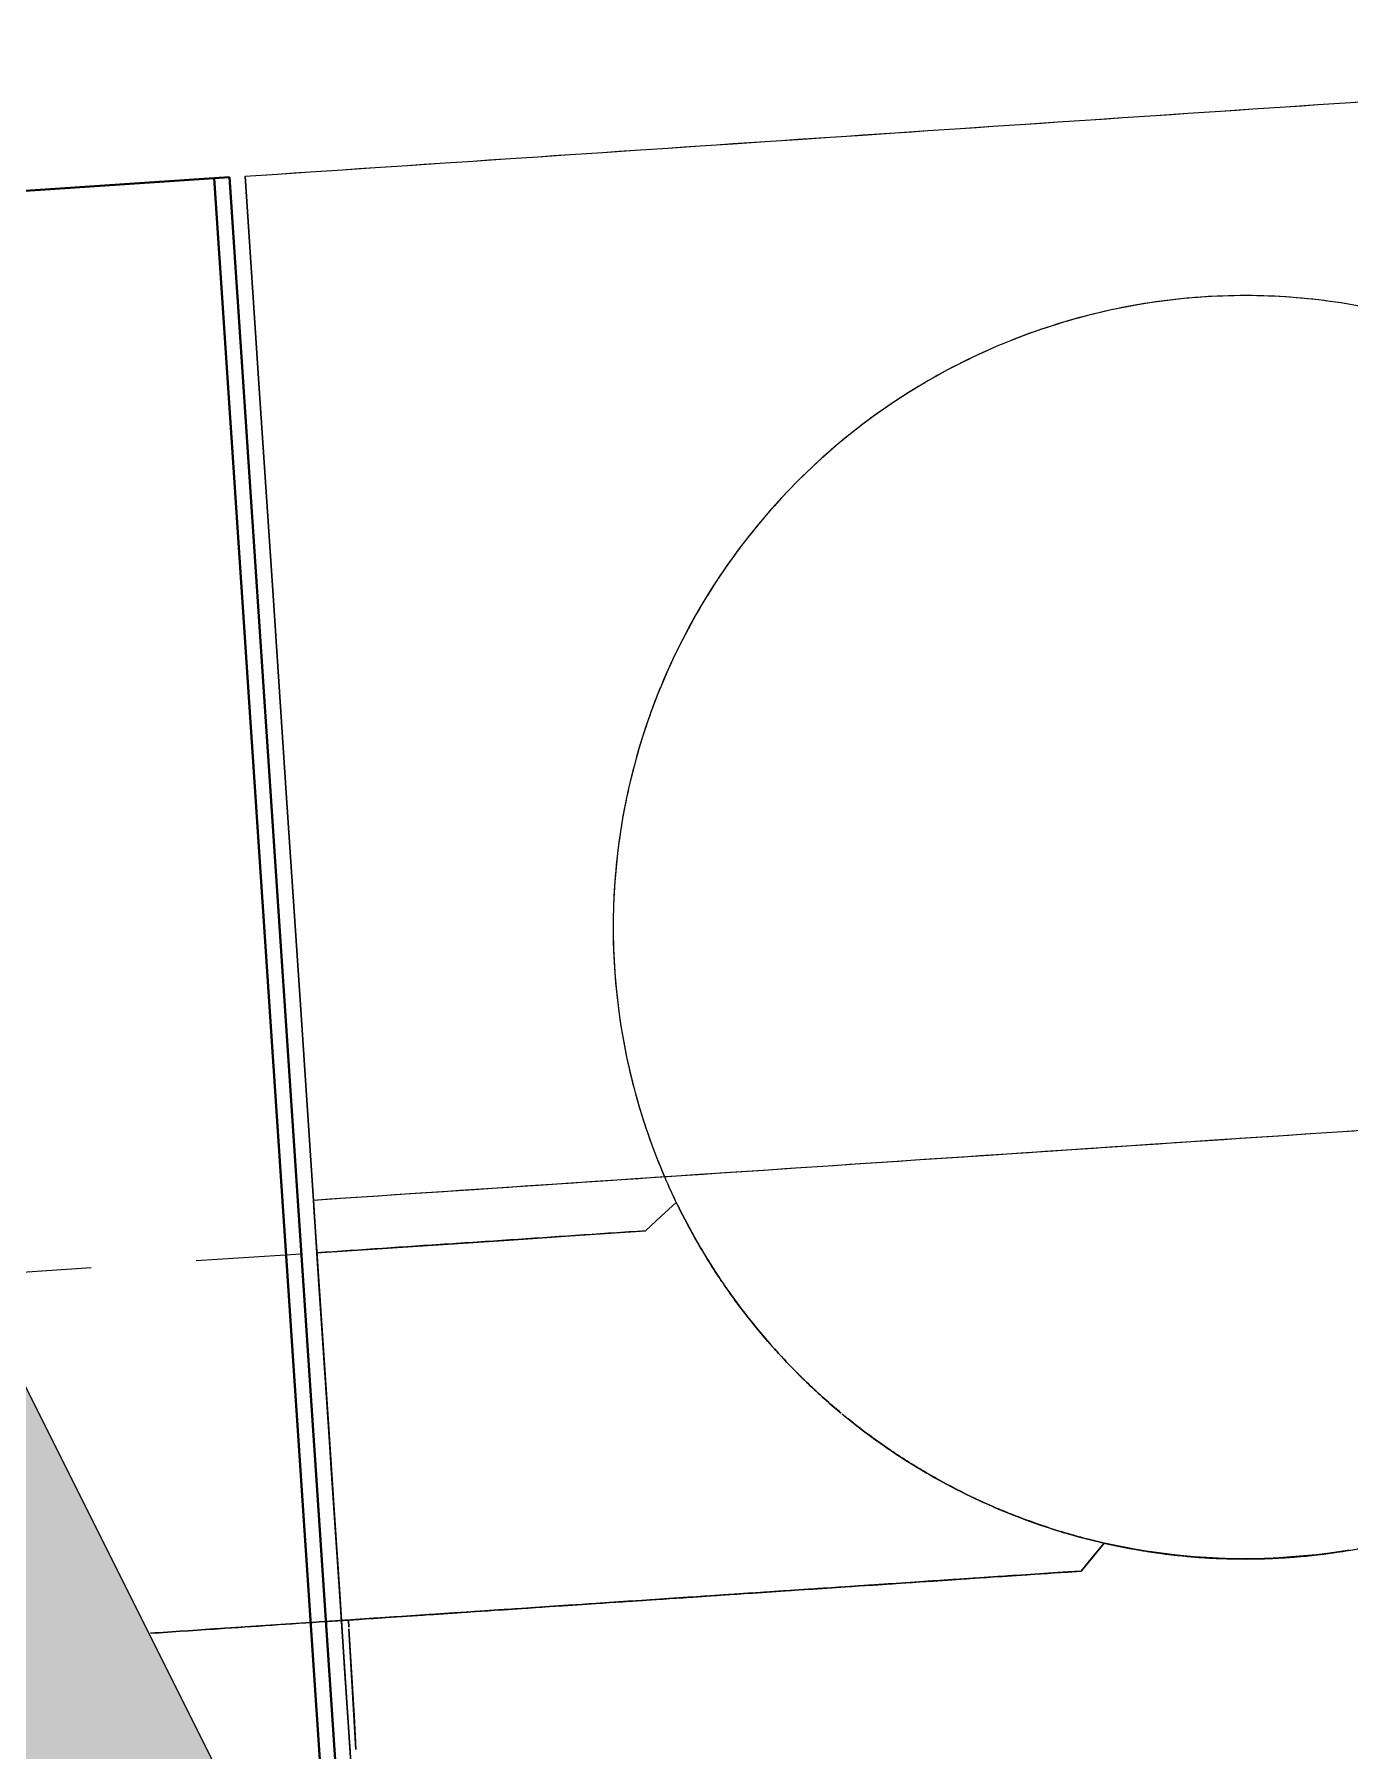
# Model space of a CAD drawing. Header units: metres. Extents: x -1147 to -802, y 5 to 567.
# Drawn here: x -994.865 to -993.615, y 545.219 to 546.849 of the extents above; entities that cross this region are included whole.
import ezdxf

# ---------------------------------------------------------------- set-up
doc = ezdxf.new("R2010")
doc.units = ezdxf.units.M
doc.linetypes.add('JacobsDash', pattern=[0.0045, 0.003, -0.0015])
for name, color, linetype, lineweight in [('A-DETL', 7, 'Continuous', 13), ('A-DETL-GENF', 7, 'Continuous', 9), ('A-GENM', 7, 'Continuous', 35), ('A-GENM-HDLN', 7, 'JacobsDash', 15), ('S-BEAM', 7, 'Continuous', 50)]:
    doc.layers.add(name, color=color, linetype=linetype, lineweight=lineweight)

# ---------------------------------------------------------------- blocks, each defined once
blk = doc.blocks.new('Foundations-Piles - Px-1200-66435275-DRG-2873010 - GENERAL ARRANGEMENT PLAN')
at = {"layer": 'A-GENM', "color": 9, "lineweight": 25, "true_color": 0xbebebe}
for start, end in [(0, 128.2031), (98.1818, 106.3636), (90, 98.1818), (81.8182, 90), (73.6364, 81.8182), (106.3636, 114.5455), (65.4545, 73.6364), (114.5455, 122.7273), (57.2727, 65.4545), (122.7273, 128.2031), (49.0909, 57.2727), (128.2132, 130.9091), (128.2132, 130.8448), (130.9091, 139.0909), (131.0714, 138.9381), (40.9091, 49.0909), (139.0909, 147.2727), (139.0909, 139.4167), (32.7273, 40.9091), (139.4167, 147.0378), (147.5551, 155.1676), (147.6999, 155.1449), (24.5455, 32.7273), (155.4545, 163.6364), (155.9382, 163.2609), (155.4545, 155.9382), (16.3636, 24.5455), (163.6364, 171.8182), (164.1427, 171.3874), (163.6364, 164.1427), (163.2889, 163.6364), (8.1818, 16.3636), (171.8182, 180), (171.8182, 172.3212), (171.3874, 171.8182), (0, 8.1818), (172.3212, 179.5267), (179.5267, 180), (180, 180.4794), (180, 188.1818), (312.0383, 0), (351.8182, 0), (180.4794, 185.4352), (185.4352, 187.6589), (188.1818, 196.3636), (188.7301, 188.9568), (188.9568, 193.5449), (343.6364, 351.8182), (193.5449, 195.872), (196.3636, 204.5455), (196.9445, 201.7592), (335.4545, 343.6364), (201.7592, 204.0906), (204.5455, 212.7273), (205.1214, 210.2919), (327.2727, 335.4545), (210.2919, 212.3144), (212.7273, 220.9091), (319.0909, 327.2727), (213.3031, 220.5426), (220.9091, 229.0909), (221.4731, 228.7748), (310.9091, 319.0909), (229.0909, 237.2727), (302.7273, 310.9091), (308.7028, 310.9091), (310.9091, 312.0383), (229.6289, 231.5729), (231.5729, 236.8737), (304.1732, 308.7028), (237.2727, 245.4545), (294.5455, 302.7273), (300.7734, 302.7273), (302.7273, 304.1732), (237.7676, 239.7988), (240.067, 244.8605), (296.2941, 300.7734), (294.5455, 296.2941), (244.8605, 245.2495), (245.4545, 253.6364), (245.8854, 248.2707), (286.3636, 294.5455), (288.5053, 292.7895), (292.879, 294.5455), (248.2707, 252.8482), (286.4732, 288.5053), (252.8482, 253.4913), (253.6364, 261.8182), (253.9772, 256.376), (256.376, 260.8371), (278.1818, 286.3636), (280.4936, 284.8126), (284.8126, 286.0888), (260.8371, 261.7354), (261.8182, 269.2098), (262.0368, 264.4363), (264.4363, 268.8272), (268.8272, 269.2098), (269.2098, 269.9441), (269.2098, 270), (270, 278.1818), (270, 272.4234), (272.4723, 276.8189), (276.8189, 278.05), (278.2285, 280.4936)]:
    blk.add_arc((0, 0), 0.6, start, end, dxfattribs=at)
at = {"layer": 'A-GENM', "color": 254, "lineweight": 25, "true_color": 0xd1d1d1}
for start, end in [(187.6589, 188.7301), (195.872, 196.9299), (204.0906, 204.9312), (212.3144, 212.7273), (212.9171, 213.3031), (220.5426, 220.8958), (220.9091, 221.4731), (229.0909, 229.6289), (237.2727, 237.7676), (245.4545, 245.8854), (253.6364, 253.9772), (286.0888, 286.3636)]:
    blk.add_arc((0, 0), 0.6, start, end, dxfattribs=at)
blk = doc.blocks.new('StitchPour_RS36B_01 - StitchPour_RS36B_01-61148557-DRG-2873010 - GENERAL ARRANGEMENT PLAN')
at = {"layer": 'A-GENM', "color": 253, "lineweight": 25, "true_color": 0xa3a3a3}
for p, q in [((146.1777, -1.5341), (146.1066, -1.5581)), ((146.1066, -1.5581), (146.0356, -1.5821)), ((146.0356, -1.5821), (145.9645, -1.6062)), ((145.9645, -1.6062), (145.8935, -1.6302)), ((145.8935, -1.6302), (145.8225, -1.6543)), ((145.8225, -1.6543), (145.7514, -1.6783)), ((145.7514, -1.6783), (145.6804, -1.7024))]:
    blk.add_line(p, q, dxfattribs=at)
at = {"layer": 'A-GENM', "color": 253, "lineweight": 25, "true_color": 0xa3a3a3, "flags": 128}
blk.add_lwpolyline([(145.6093, -1.7264), (145.6804, -1.7024), (145.7514, -1.6783), (145.8225, -1.6543), (145.8935, -1.6302), (145.9645, -1.6062), (146.0356, -1.5821), (146.1066, -1.5581), (146.1777, -1.5341)], dxfattribs=at)
at = {"layer": 'A-GENM', "color": 253, "lineweight": 25, "true_color": 0xa3a3a3}
blk.add_open_spline([(146.806, -3.3904), (146.5966, -2.7716), (146.3871, -2.1528), (146.1777, -1.5341)], degree=3, dxfattribs=at)
at = {"layer": 'A-GENM', "color": 9, "lineweight": 25, "true_color": 0xbebebe}
blk.add_open_spline([(146.4951, -2.472), (146.3893, -2.1593), (146.2835, -1.8467), (146.1777, -1.5341)], degree=3, dxfattribs=at)
at = {"layer": 'A-GENM', "color": 253, "lineweight": 25, "true_color": 0xa3a3a3}
blk.add_open_spline([(145.6093, -1.7264), (145.7681, -2.1953), (145.9732, -2.8014), (146.1784, -3.4076), (146.2248, -3.5448)], degree=3, knots=[-1, -1, -1, -1, -0.925, -0.90305063, -0.90305063, -0.90305063, -0.90305063], dxfattribs=at)
blk = doc.blocks.new('T2DPAA-T2D-C3S-RS-M3D-100334_rvt-1-DRG-2873010 - GENERAL ARRANGEMENT PLAN')
at = {"layer": 'A-GENM', "color": 9, "lineweight": 25, "true_color": 0xbebebe}
for p, q in [((-1095.0948, 546.7141), (-1095.0816, 546.5173)), ((-1095.0816, 546.5173), (-1095.0685, 546.3206)), ((-1095.0685, 546.3206), (-1095.0554, 546.1238)), ((-1095.0554, 546.1238), (-1095.0423, 545.927)), ((-1095.0423, 545.927), (-1095.0299, 545.7413)), ((-1095.0299, 545.7413), (-1095.0292, 545.7302)), ((-1095.0292, 545.7302), (-1095.016, 545.5334)), ((-1094.7145, 545.7124), (-1094.6999, 545.7259)), ((-1094.6999, 545.7259), (-1094.7145, 545.7124)), ((-1094.6999, 545.7259), (-1094.6853, 545.7394)), ((-1094.6853, 545.7394), (-1094.6999, 545.7259)), ((-1094.777, 545.7082), (-1094.7145, 545.7124)), ((-1095.0266, 545.6915), (-1094.9642, 545.6957)), ((-1094.9642, 545.6957), (-1094.9018, 545.6999)), ((-1094.9018, 545.6999), (-1094.8394, 545.704)), ((-1094.8394, 545.704), (-1094.777, 545.7082)), ((-1095.0219, 545.6217), (-1095.0266, 545.6915)), ((-1095.0266, 545.6915), (-1095.0219, 545.6217)), ((-1095.0173, 545.5518), (-1095.0219, 545.6217)), ((-1095.0219, 545.6217), (-1095.0173, 545.5518)), ((-1095.0126, 545.482), (-1095.0173, 545.5518)), ((-1095.0173, 545.5518), (-1095.0126, 545.482)), ((-1095.016, 545.5334), (-1095.0029, 545.3366)), ((-1095.008, 545.4121), (-1095.0126, 545.482)), ((-1095.0126, 545.482), (-1095.008, 545.4121)), ((-1094.279, 545.4158), (-1094.3007, 545.3892)), ((-1094.279, 545.4158), (-1094.2898, 545.4025)), ((-1094.2898, 545.4025), (-1094.279, 545.4158)), ((-1094.2898, 545.4025), (-1094.279, 545.4158)), ((-1094.279, 545.4158), (-1094.2898, 545.4025)), ((-1094.279, 545.4158), (-1094.2898, 545.4025)), ((-1094.2436, 545.4089), (-1094.279, 545.4158)), ((-1095.0033, 545.3423), (-1095.008, 545.4121)), ((-1095.008, 545.4121), (-1095.0033, 545.3423)), ((-1094.2898, 545.4025), (-1094.3007, 545.3892)), ((-1094.3007, 545.3892), (-1094.2898, 545.4025)), ((-1094.3007, 545.3892), (-1094.2898, 545.4025)), ((-1094.2898, 545.4025), (-1094.3007, 545.3892)), ((-1094.2898, 545.4025), (-1094.3007, 545.3892)), ((-1094.2072, 545.404), (-1094.2436, 545.4089)), ((-1094.1986, 545.4031), (-1094.2072, 545.404)), ((-1094.1592, 545.4009), (-1094.1986, 545.4031)), ((-1094.1236, 545.4011), (-1094.1592, 545.4009)), ((-1094.1172, 545.4014), (-1094.1236, 545.4011)), ((-1094.0734, 545.4051), (-1094.1172, 545.4014)), ((-1094.0476, 545.4087), (-1094.0734, 545.4051)), ((-1094.3007, 545.3892), (-1094.9967, 545.3427)), ((-1095.0029, 545.3366), (-1094.99, 545.1426)), ((-1094.9967, 545.3427), (-1094.9962, 545.3358)), ((-1094.9962, 545.3358), (-1094.9967, 545.3427)), ((-1094.9962, 545.3344), (-1094.9913, 545.2517)), ((-1094.9895, 545.2199), (-1094.9962, 545.3344)), ((-1094.9913, 545.2517), (-1094.9895, 545.2199))]:
    blk.add_line(p, q, dxfattribs=at)
at = {"layer": 'A-GENM', "color": 253, "lineweight": 25, "true_color": 0xa3a3a3}
for p, q in [((-1095.0292, 545.7302), (-1095.0299, 545.7413)), ((-1095.016, 545.5334), (-1095.0292, 545.7302)), ((-1095.0029, 545.3366), (-1095.016, 545.5334)), ((-1094.99, 545.1426), (-1095.0029, 545.3366))]:
    blk.add_line(p, q, dxfattribs=at)
at = {"layer": 'A-GENM', "color": 253, "lineweight": 25, "true_color": 0xa3a3a3, "flags": 128}
blk.add_lwpolyline([(-1095.0299, 545.7413), (-1095.0423, 545.927), (-1095.0554, 546.1238), (-1095.0685, 546.3206), (-1095.0816, 546.5173), (-1095.0948, 546.7141)], dxfattribs=at)
at = {"layer": 'A-GENM', "color": 253, "lineweight": 25, "true_color": 0xa3a3a3}
blk.add_open_spline([(-1095.0948, 546.7141), (-1094.436, 546.7581), (-1093.7626, 546.803), (-1093.0892, 546.8479), (-1093.0745, 546.8489)], degree=3, knots=[0, 0, 0, 0, 0.1, 0.1022362, 0.1022362, 0.1022362, 0.1022362], dxfattribs=at)
at = {"layer": 'A-GENM', "color": 9, "lineweight": 25, "true_color": 0xbebebe}
for points in [[(-1094.1067, 546.7801), (-1093.7773, 546.802), (-1093.448, 546.824), (-1093.1187, 546.8459)], [(-1095.0948, 546.7141), (-1094.7654, 546.7361), (-1094.436, 546.7581), (-1094.1067, 546.7801)], [(-1094.6836, 545.736), (-1094.6781, 545.7247), (-1094.6722, 545.7137), (-1094.666, 545.7028)], [(-1094.666, 545.7028), (-1094.6722, 545.7137), (-1094.6781, 545.7247), (-1094.6836, 545.736)], [(-1094.7145, 545.7124), (-1094.7353, 545.711), (-1094.7561, 545.7096), (-1094.777, 545.7082)], [(-1094.9642, 545.6957), (-1094.985, 545.6943), (-1095.0058, 545.6929), (-1095.0266, 545.6915)], [(-1094.9018, 545.6999), (-1094.9226, 545.6985), (-1094.9434, 545.6971), (-1094.9642, 545.6957)], [(-1094.8394, 545.704), (-1094.8602, 545.7026), (-1094.881, 545.7012), (-1094.9018, 545.6999)], [(-1094.777, 545.7082), (-1094.7978, 545.7068), (-1094.8186, 545.7054), (-1094.8394, 545.704)], [(-1094.666, 545.7028), (-1094.6592, 545.6909), (-1094.6519, 545.6792), (-1094.6443, 545.6677)], [(-1094.6443, 545.6677), (-1094.6519, 545.6792), (-1094.6592, 545.6909), (-1094.666, 545.7028)], [(-1094.6443, 545.6677), (-1094.6436, 545.6667), (-1094.643, 545.6657), (-1094.6423, 545.6647)], [(-1094.6423, 545.6647), (-1094.643, 545.6657), (-1094.6436, 545.6667), (-1094.6443, 545.6677)], [(-1094.6395, 545.6606), (-1094.6333, 545.6516), (-1094.6269, 545.6428), (-1094.6202, 545.6341)], [(-1094.6202, 545.6341), (-1094.6123, 545.6239), (-1094.604, 545.6138), (-1094.5954, 545.6041)], [(-1094.5954, 545.6041), (-1094.604, 545.6138), (-1094.6123, 545.6239), (-1094.6202, 545.6341)], [(-1094.5938, 545.6023), (-1094.5926, 545.6009), (-1094.5913, 545.5995), (-1094.59, 545.5981)], [(-1094.59, 545.5981), (-1094.5913, 545.5995), (-1094.5926, 545.6009), (-1094.5938, 545.6023)], [(-1094.59, 545.5981), (-1094.5888, 545.5967), (-1094.5875, 545.5954), (-1094.5863, 545.594)], [(-1094.5863, 545.594), (-1094.5875, 545.5954), (-1094.5888, 545.5967), (-1094.59, 545.5981)], [(-1094.5853, 545.593), (-1094.5788, 545.586), (-1094.5722, 545.5791), (-1094.5654, 545.5724)], [(-1094.5654, 545.5724), (-1094.5722, 545.5791), (-1094.5788, 545.586), (-1094.5853, 545.593)], [(-1094.5654, 545.5724), (-1094.5555, 545.5628), (-1094.5454, 545.5535), (-1094.5349, 545.5445)], [(-1094.5349, 545.5445), (-1094.5454, 545.5535), (-1094.5555, 545.5628), (-1094.5654, 545.5724)], [(-1094.5349, 545.5445), (-1094.5329, 545.5428), (-1094.5308, 545.5411), (-1094.5288, 545.5394)], [(-1094.5288, 545.5394), (-1094.5308, 545.5411), (-1094.5329, 545.5428), (-1094.5349, 545.5445)], [(-1094.5276, 545.5384), (-1094.5266, 545.5376), (-1094.5256, 545.5367), (-1094.5246, 545.5359)], [(-1094.5246, 545.5359), (-1094.5256, 545.5367), (-1094.5266, 545.5376), (-1094.5276, 545.5384)], [(-1094.5224, 545.5341), (-1094.5159, 545.5289), (-1094.5093, 545.5238), (-1094.5026, 545.5188)], [(-1094.5026, 545.5188), (-1094.5093, 545.5238), (-1094.5159, 545.5289), (-1094.5224, 545.5341)], [(-1094.5026, 545.5188), (-1094.4915, 545.5106), (-1094.4802, 545.5028), (-1094.4686, 545.4953)], [(-1094.4686, 545.4953), (-1094.4802, 545.5028), (-1094.4915, 545.5106), (-1094.5026, 545.5188)], [(-1094.4686, 545.4953), (-1094.4657, 545.4935), (-1094.4627, 545.4916), (-1094.4598, 545.4898)], [(-1094.4598, 545.4898), (-1094.4627, 545.4916), (-1094.4657, 545.4935), (-1094.4686, 545.4953)], [(-1094.4595, 545.4897), (-1094.457, 545.4881), (-1094.4545, 545.4866), (-1094.4519, 545.4851)], [(-1094.4519, 545.4851), (-1094.4544, 545.4866), (-1094.457, 545.4881), (-1094.4595, 545.4897)], [(-1094.4519, 545.4851), (-1094.4457, 545.4814), (-1094.4394, 545.4778), (-1094.433, 545.4743)], [(-1094.433, 545.4743), (-1094.4394, 545.4778), (-1094.4457, 545.4814), (-1094.4519, 545.4851)], [(-1094.433, 545.4743), (-1094.4209, 545.4677), (-1094.4086, 545.4615), (-1094.3961, 545.4557)], [(-1094.3961, 545.4557), (-1094.4086, 545.4615), (-1094.421, 545.4677), (-1094.433, 545.4743)], [(-1094.3961, 545.4557), (-1094.3922, 545.4539), (-1094.3883, 545.4522), (-1094.3844, 545.4505)], [(-1094.3844, 545.4505), (-1094.3883, 545.4522), (-1094.3922, 545.4539), (-1094.3961, 545.4557)], [(-1094.3754, 545.4467), (-1094.3767, 545.4472), (-1094.3779, 545.4477), (-1094.3792, 545.4482)], [(-1094.3754, 545.4467), (-1094.3697, 545.4443), (-1094.3639, 545.442), (-1094.358, 545.4398)], [(-1094.358, 545.4398), (-1094.3639, 545.442), (-1094.3697, 545.4443), (-1094.3754, 545.4467)], [(-1094.358, 545.4398), (-1094.3451, 545.4349), (-1094.3321, 545.4304), (-1094.3189, 545.4264)], [(-1094.3189, 545.4264), (-1094.3321, 545.4304), (-1094.3451, 545.4349), (-1094.358, 545.4398)], [(-1094.3189, 545.4264), (-1094.314, 545.425), (-1094.309, 545.4235), (-1094.3041, 545.4222)], [(-1094.3041, 545.4222), (-1094.309, 545.4235), (-1094.314, 545.425), (-1094.3189, 545.4264)], [(-1094.3041, 545.4222), (-1094.302, 545.4216), (-1094.2999, 545.421), (-1094.2977, 545.4205)], [(-1094.2977, 545.4205), (-1094.2999, 545.421), (-1094.302, 545.4216), (-1094.3041, 545.4222)], [(-1094.2969, 545.4202), (-1094.2961, 545.42), (-1094.2953, 545.4198), (-1094.2945, 545.4196)], [(-1094.2945, 545.4196), (-1094.2953, 545.4198), (-1094.2961, 545.42), (-1094.2969, 545.4202)], [(-1094.2945, 545.4196), (-1094.2893, 545.4183), (-1094.2842, 545.417), (-1094.279, 545.4158)], [(-1094.279, 545.4158), (-1094.2842, 545.417), (-1094.2893, 545.4183), (-1094.2945, 545.4196)], [(-1094.2206, 545.4055), (-1094.2402, 545.408), (-1094.2597, 545.4114), (-1094.279, 545.4158)], [(-1094.2206, 545.4055), (-1094.2402, 545.408), (-1094.2597, 545.4114), (-1094.279, 545.4158)], [(-1094.2095, 545.4042), (-1094.2132, 545.4046), (-1094.2169, 545.405), (-1094.2206, 545.4055)], [(-1094.2095, 545.4042), (-1094.2132, 545.4046), (-1094.2169, 545.405), (-1094.2206, 545.4055)], [(-1094.2032, 545.4036), (-1094.2053, 545.4038), (-1094.2074, 545.404), (-1094.2095, 545.4042)], [(-1094.2033, 545.4036), (-1094.2053, 545.4038), (-1094.2074, 545.404), (-1094.2095, 545.4042)], [(-1094.1965, 545.4029), (-1094.1988, 545.4031), (-1094.201, 545.4033), (-1094.2033, 545.4036)], [(-1094.1965, 545.403), (-1094.1988, 545.4031), (-1094.201, 545.4034), (-1094.2032, 545.4036)], [(-1094.1924, 545.4026), (-1094.1938, 545.4027), (-1094.1952, 545.4028), (-1094.1965, 545.403)], [(-1094.1348, 545.4008), (-1094.154, 545.4005), (-1094.1732, 545.4011), (-1094.1924, 545.4026)], [(-1094.1348, 545.4008), (-1094.1394, 545.4008), (-1094.144, 545.4007), (-1094.1486, 545.4008)], [(-1094.1238, 545.4011), (-1094.1275, 545.401), (-1094.1312, 545.4009), (-1094.1348, 545.4008)], [(-1094.1238, 545.4011), (-1094.1275, 545.401), (-1094.1311, 545.4009), (-1094.1348, 545.4008)], [(-1094.1133, 545.4016), (-1094.1167, 545.4014), (-1094.1201, 545.4013), (-1094.1235, 545.4011)], [(-1094.1133, 545.4016), (-1094.1167, 545.4014), (-1094.1201, 545.4013), (-1094.1234, 545.4011)], [(-1094.1047, 545.4021), (-1094.1076, 545.4019), (-1094.1105, 545.4017), (-1094.1133, 545.4016)], [(-1094.0462, 545.409), (-1094.0472, 545.4088), (-1094.0482, 545.4087), (-1094.0492, 545.4085)], [(-1094.0462, 545.409), (-1094.0472, 545.4088), (-1094.0482, 545.4086), (-1094.0492, 545.4085)], [(-1094.371, 545.3845), (-1094.3944, 545.383), (-1094.4178, 545.3814), (-1094.4412, 545.3798)], [(-1094.371, 545.3845), (-1094.3939, 545.383), (-1094.4169, 545.3815), (-1094.4399, 545.3799)], [(-1094.3007, 545.3892), (-1094.3241, 545.3877), (-1094.3475, 545.3861), (-1094.371, 545.3845)], [(-1094.3007, 545.3892), (-1094.3239, 545.3877), (-1094.3471, 545.3861), (-1094.3703, 545.3846)], [(-1094.5817, 545.3704), (-1094.6052, 545.3689), (-1094.6286, 545.3673), (-1094.652, 545.3658)], [(-1094.5791, 545.3706), (-1094.6023, 545.3691), (-1094.6255, 545.3675), (-1094.6487, 545.366)], [(-1094.5115, 545.3751), (-1094.5349, 545.3736), (-1094.5583, 545.372), (-1094.5817, 545.3704)], [(-1094.5115, 545.3751), (-1094.534, 545.3736), (-1094.5566, 545.3721), (-1094.5791, 545.3706)], [(-1094.4412, 545.3798), (-1094.4646, 545.3783), (-1094.4881, 545.3767), (-1094.5115, 545.3751)], [(-1094.4412, 545.3798), (-1094.464, 545.3783), (-1094.4867, 545.3768), (-1094.5095, 545.3753)], [(-1094.8628, 545.3517), (-1094.8862, 545.3501), (-1094.9096, 545.3485), (-1094.933, 545.347)], [(-1094.8575, 545.352), (-1094.8807, 545.3505), (-1094.9039, 545.3489), (-1094.9271, 545.3474)], [(-1094.7925, 545.3564), (-1094.8159, 545.3548), (-1094.8394, 545.3532), (-1094.8628, 545.3517)], [(-1094.7879, 545.3567), (-1094.8111, 545.3551), (-1094.8343, 545.3536), (-1094.8575, 545.352)], [(-1094.7223, 545.3611), (-1094.7457, 545.3595), (-1094.7691, 545.3579), (-1094.7925, 545.3564)], [(-1094.7183, 545.3613), (-1094.7415, 545.3598), (-1094.7647, 545.3582), (-1094.7879, 545.3567)], [(-1094.652, 545.3658), (-1094.6754, 545.3642), (-1094.6988, 545.3626), (-1094.7223, 545.3611)], [(-1094.6487, 545.366), (-1094.6719, 545.3644), (-1094.6951, 545.3629), (-1094.7183, 545.3613)], [(-1094.933, 545.347), (-1094.9565, 545.3454), (-1094.9799, 545.3439), (-1095.0033, 545.3423)], [(-1094.9967, 545.3427), (-1094.9989, 545.3426), (-1095.0011, 545.3424), (-1095.0033, 545.3423)], [(-1094.9271, 545.3474), (-1094.9503, 545.3458), (-1094.9735, 545.3443), (-1094.9967, 545.3427)]]:
    blk.add_open_spline(points, degree=3, dxfattribs=at)
for points, knots in [([(-1094.6202, 545.6341), (-1094.6244, 545.6396), (-1094.6309, 545.6484), (-1094.6372, 545.6573), (-1094.6395, 545.6606)], [0.76923077, 0.76923077, 0.76923077, 0.76923077, 0.80769231, 0.83022609, 0.83022609, 0.83022609, 0.83022609]), ([(-1094.3792, 545.4482), (-1094.3785, 545.448), (-1094.3773, 545.4474), (-1094.376, 545.4469), (-1094.3754, 545.4467)], [0.803751102, 0.803751102, 0.803751102, 0.803751102, 0.807692308, 0.811288186, 0.811288186, 0.811288186, 0.811288186]), ([(-1094.1486, 545.4008), (-1094.1559, 545.4008), (-1094.1719, 545.4012), (-1094.1879, 545.4022), (-1094.1965, 545.4029)], [0.88461538, 0.88461538, 0.88461538, 0.88461538, 0.90384615, 0.9267285, 0.9267285, 0.9267285, 0.9267285]), ([(-1094.0492, 545.4085), (-1094.0676, 545.4055), (-1094.089, 545.403), (-1094.1105, 545.4017), (-1094.1133, 545.4016)], [-0.20295228, -0.20295228, -0.20295228, -0.20295228, -0.15384615, -0.14633716, -0.14633716, -0.14633716, -0.14633716]), ([(-1094.0492, 545.4085), (-1094.0532, 545.4078), (-1094.0716, 545.405), (-1094.0902, 545.4031), (-1094.1047, 545.4021)], [0.79708792, 0.79708792, 0.79708792, 0.79708792, 0.80769231, 0.84615385, 0.84615385, 0.84615385, 0.84615385]), ([(-1094.3007, 545.3892), (-1094.369, 545.3847), (-1094.4715, 545.3778), (-1094.6081, 545.3687), (-1094.7105, 545.3618), (-1094.813, 545.355), (-1094.9084, 545.3486), (-1094.9696, 545.3445), (-1094.9967, 545.3427)], [-1, -1, -1, -1, -0.7777778, -0.6666667, -0.5555556, -0.4444444, -0.3333333, -0.2452664, -0.2452664, -0.2452664, -0.2452664]), ([(-1095.1845, 545.3302), (-1095.1631, 545.3316), (-1095.1076, 545.3353), (-1095.0472, 545.3394), (-1095.0082, 545.342), (-1095.0033, 545.3423)], [-0.9584676, -0.9584676, -0.9584676, -0.9584676, -0.8888889, -0.7777778, -0.7619517, -0.7619517, -0.7619517, -0.7619517])]:
    blk.add_open_spline(points, degree=3, knots=knots, dxfattribs=at)
at = {"layer": 'A-GENM', "color": 254, "lineweight": 25, "true_color": 0xd1d1d1}
for points in [[(-1094.279, 545.4158), (-1094.2647, 545.4126), (-1094.2504, 545.4099), (-1094.2359, 545.4076)], [(-1094.2359, 545.4076), (-1094.2308, 545.4069), (-1094.2257, 545.4062), (-1094.2206, 545.4055)], [(-1094.2206, 545.4055), (-1094.2169, 545.405), (-1094.2132, 545.4046), (-1094.2095, 545.4042)], [(-1094.2095, 545.4042), (-1094.2074, 545.404), (-1094.2053, 545.4038), (-1094.2032, 545.4036)], [(-1094.2032, 545.4036), (-1094.201, 545.4033), (-1094.1988, 545.4031), (-1094.1965, 545.4029)], [(-1094.1965, 545.4029), (-1094.1952, 545.4028), (-1094.1938, 545.4027), (-1094.1924, 545.4026)], [(-1094.1924, 545.4026), (-1094.1851, 545.402), (-1094.1705, 545.4011), (-1094.1559, 545.4008), (-1094.1486, 545.4008)], [(-1094.1486, 545.4008), (-1094.144, 545.4007), (-1094.1394, 545.4008), (-1094.1348, 545.4008)], [(-1094.1348, 545.4008), (-1094.1312, 545.4009), (-1094.1275, 545.401), (-1094.1238, 545.4011)], [(-1094.1234, 545.4011), (-1094.1201, 545.4013), (-1094.1167, 545.4014), (-1094.1133, 545.4016)], [(-1094.1133, 545.4016), (-1094.1105, 545.4017), (-1094.1076, 545.4019), (-1094.1048, 545.4021)], [(-1094.1048, 545.4021), (-1094.0902, 545.4031), (-1094.0757, 545.4046), (-1094.0612, 545.4067)], [(-1094.0612, 545.4067), (-1094.0572, 545.4072), (-1094.0532, 545.4078), (-1094.0492, 545.4085)], [(-1094.0492, 545.4085), (-1094.0482, 545.4086), (-1094.0472, 545.4088), (-1094.0462, 545.409)], [(-1094.4412, 545.3798), (-1094.4178, 545.3814), (-1094.3944, 545.383), (-1094.371, 545.3845)], [(-1094.4032, 545.3824), (-1094.369, 545.3847), (-1094.3349, 545.3869), (-1094.3007, 545.3892)], [(-1094.371, 545.3845), (-1094.3475, 545.3861), (-1094.3241, 545.3877), (-1094.3007, 545.3892)], [(-1094.7105, 545.3618), (-1094.6764, 545.3641), (-1094.6422, 545.3664), (-1094.6081, 545.3687)], [(-1094.652, 545.3658), (-1094.6286, 545.3673), (-1094.6052, 545.3689), (-1094.5817, 545.3704)], [(-1094.6081, 545.3687), (-1094.5739, 545.371), (-1094.5398, 545.3733), (-1094.5056, 545.3755)], [(-1094.5817, 545.3704), (-1094.5583, 545.372), (-1094.5349, 545.3736), (-1094.5115, 545.3751)], [(-1094.5115, 545.3751), (-1094.4881, 545.3767), (-1094.4646, 545.3783), (-1094.4412, 545.3798)], [(-1094.5056, 545.3755), (-1094.4715, 545.3778), (-1094.4373, 545.3801), (-1094.4032, 545.3824)], [(-1094.933, 545.347), (-1094.9096, 545.3485), (-1094.8862, 545.3501), (-1094.8628, 545.3517)], [(-1094.9154, 545.3482), (-1094.8813, 545.3504), (-1094.8471, 545.3527), (-1094.813, 545.355)], [(-1094.8628, 545.3517), (-1094.8394, 545.3532), (-1094.8159, 545.3548), (-1094.7925, 545.3564)], [(-1094.813, 545.355), (-1094.7788, 545.3573), (-1094.7447, 545.3596), (-1094.7105, 545.3618)], [(-1094.7925, 545.3564), (-1094.7691, 545.3579), (-1094.7457, 545.3595), (-1094.7223, 545.3611)], [(-1094.7223, 545.3611), (-1094.6988, 545.3626), (-1094.6754, 545.3642), (-1094.652, 545.3658)], [(-1095.0033, 545.3423), (-1095.0011, 545.3424), (-1094.9989, 545.3426), (-1094.9967, 545.3427)], [(-1095.0033, 545.3423), (-1095.0011, 545.3424), (-1094.9989, 545.3426), (-1094.9967, 545.3427)], [(-1094.9967, 545.3427), (-1094.9696, 545.3445), (-1094.9425, 545.3463), (-1094.9154, 545.3482)], [(-1094.9967, 545.3427), (-1094.9754, 545.3441), (-1094.9542, 545.3456), (-1094.933, 545.347)]]:
    blk.add_open_spline(points, degree=3, dxfattribs=at)
at = {"layer": 'A-GENM', "color": 253, "lineweight": 25, "true_color": 0xa3a3a3}
for points in [[(-1095.1204, 545.3345), (-1095.1417, 545.333), (-1095.1631, 545.3316), (-1095.1845, 545.3302)], [(-1095.0179, 545.3413), (-1095.0521, 545.339), (-1095.0862, 545.3368), (-1095.1204, 545.3345)], [(-1095.0033, 545.3423), (-1095.0082, 545.342), (-1095.013, 545.3416), (-1095.0179, 545.3413)]]:
    blk.add_open_spline(points, degree=3, dxfattribs=at)
at = {"layer": 'A-GENM', "color": 253, "lineweight": 25, "true_color": 0xa3a3a3, "rotation": 75.11694444444437}
for name, p in [('Foundations-Piles - Px-1200-66435275-DRG-2873010 - GENERAL ARRANGEMENT PLAN', (-1094.1452, 546.0007)), ('StitchPour_RS36B_01 - StitchPour_RS36B_01-61148557-DRG-2873010 - GENERAL ARRANGEMENT PLAN', (-1134.0578, 404.8616))]:
    blk.add_blockref(name, p, dxfattribs=at)

msp = doc.modelspace()

# ---------------------------------------------------------------- hatches: boundary and pattern name
at = {"layer": 'A-DETL-GENF', "true_color": 0xffffff}
msp.add_hatch(color=7, dxfattribs=at).paths.add_polyline_path([(-994.5875, 544.9309), (-994.5561, 544.9309), (-994.9338, 545.6847), (-995.3099, 544.9309), (-994.603, 544.9309)])
at = {"layer": 'A-GENM', "lineweight": 5, "true_color": 0xa5c3c3}
msp.add_hatch(color=9, dxfattribs=at).paths.add_polyline_path([(-994.5924, 545.3409), (-994.5925, 545.3431), (-994.5924, 545.3409)])

# ---------------------------------------------------------------- linework, layer by layer
at = {"layer": 'A-DETL', "color": 6, "lineweight": 15, "true_color": 0xff00ff}
msp.add_line((-994.5561, 544.9309), (-994.9334, 545.6855), dxfattribs=at)
at = {"layer": 'A-GENM-HDLN', "color": 252, "true_color": 0x888888}
for p, q in [((-994.611, 545.6904), (-994.9254, 545.6695)), ((-994.5877, 545.3412), (-994.7541, 545.3301))]:
    msp.add_line(p, q, dxfattribs=at)
at = {"layer": 'S-BEAM', "lineweight": 40}
for p, q in [((-994.6936, 546.7122), (-1004.5938, 546.0522)), ((-994.6792, 546.7132), (-994.6936, 546.7122)), ((-994.5778, 544.9742), (-994.6936, 546.7122)), ((-994.5611, 544.9421), (-994.6792, 546.7132))]:
    msp.add_line(p, q, dxfattribs=at)

# ---------------------------------------------------------------- block references
at = {"lineweight": 5}
msp.add_blockref('T2DPAA-T2D-C3S-RS-M3D-100334_rvt-1-DRG-2873010 - GENERAL ARRANGEMENT PLAN', (100.4304, 0), dxfattribs=at)

doc.saveas('drawing.dxf')
